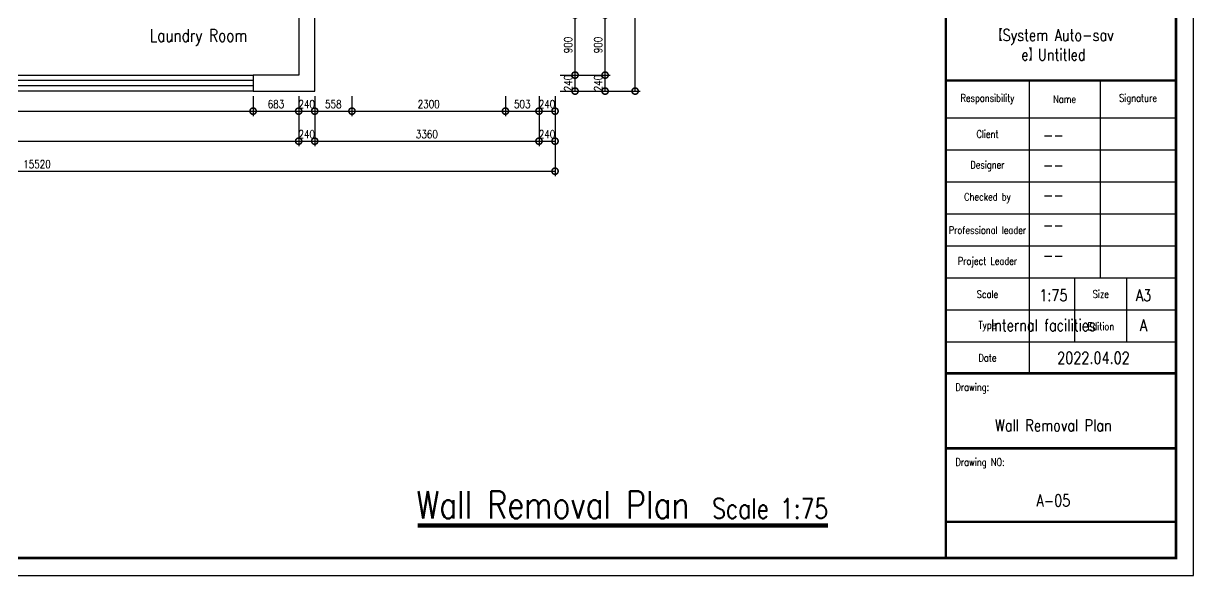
# Model space of a CAD drawing. Header units: millimetres. Extents: x 0 to 211505, y 0 to 22276.
# Drawn here: x 49972 to 67502, y 0 to 8272 of the extents above; entities that cross this region are included whole.
import ezdxf
from ezdxf.enums import TextEntityAlignment as Align

# ---------------------------------------------------------------- set-up
doc = ezdxf.new("R2010")
doc.units = ezdxf.units.MM
for name, color, linetype in [('P-墙体', 160, 'Continuous'), ('P-房间名', 2, 'Continuous'), ('P-标注', 44, 'Continuous'), ('P-玻璃窗', 136, 'Continuous'), ('V-文字', 50, 'Continuous')]:
    doc.layers.add(name, color=color, linetype=linetype)
doc.styles.add('标准', font='simplex.shx', dxfattribs={"width": 0.8, "bigfont": 'gbcbig.shx'})
doc.dimstyles.new('sjj_1-075', dxfattribs={"dimscale": 75, "dimtxt": 1.6, "dimasz": 2.5, "dimexe": 1, "dimexo": 1, "dimgap": 0.6, "dimtad": 1, "dimdec": 0, "dimzin": 12, "dimdsep": 46, "dimtxsty": '标准', "dimblk": 'DOTSMALL', "dimblk1": 'DOTSMALL', "dimblk2": 'DOTSMALL', "dimcen": 0.125, "dimclrd": 3, "dimclre": 3, "dimclrt": 14, "dimadec": 0, "dimazin": 0, "dimtfac": 1, "dimtdec": 0, "dimtix": 1, "dimtmove": 2, "dimatfit": 3, "dimldrblk": 'DOTSMALL', "dimfxl": 6, "dimfxlon": 1, "dimtvp": 1, "dimtolj": 1, "dimtzin": 0, "dimarcsym": 0})

# ---------------------------------------------------------------- blocks, each defined once
blk = doc.blocks.new('_DotSmall')
at = {"color": 0, "linetype": 'ByBlock', "const_width": 0.5}
blk.add_lwpolyline([(-0.0625, 0, 1), (0.0625, 0, 1)], format="xyb", close=True, dxfattribs=at)
blk = doc.blocks.new('*D1407')
at = {"layer": 'DEFPOINTS', "color": 0}
for p in [(58686, 18168), (59136, 18168), (58686, 7258)]:
    blk.add_point(p, dxfattribs=at)
at = {"layer": 'P-标注', "color": 3, "lineweight": -2}
for p, q in [((58761, 18168), (59211, 18168)), ((59136, 7258), (59136, 18168)), ((58761, 7258), (59211, 7258))]:
    blk.add_line(p, q, dxfattribs=at)
at = {"layer": 'P-标注', "color": 3, "lineweight": -2, "xscale": 187.5, "yscale": 187.5, "zscale": 187.5}
for p, rotation in [((59136, 18168), 89.99998127603168), ((59136, 7258), 269.9999812760316)]:
    blk.add_blockref('_DotSmall', p, dxfattribs=dict(at, rotation=rotation))
at = {"layer": 'P-标注', "color": 14, "insert": (59031, 12713), "char_height": 120, "attachment_point": 5, "rotation": 90, "style": '标准'}
blk.add_mtext('\\A1;10910', dxfattribs=at)
blk = doc.blocks.new('*D1408')
at = {"layer": 'DEFPOINTS', "color": 0}
for p in [(42416, 6508), (57936, 6508), (57936, 6058)]:
    blk.add_point(p, dxfattribs=at)
at = {"layer": 'P-标注', "color": 3, "lineweight": -2}
for p, q in [((42416, 6433), (42416, 5983)), ((57936, 6433), (57936, 5983)), ((42416, 6058), (57936, 6058))]:
    blk.add_line(p, q, dxfattribs=at)
at = {"layer": 'P-标注', "color": 3, "lineweight": -2, "xscale": 187.5, "yscale": 187.5, "zscale": 187.5, "rotation": 180}
blk.add_blockref('_DotSmall', (42416, 6058), dxfattribs=at)
at = {"layer": 'P-标注', "color": 3, "lineweight": -2, "xscale": 187.5, "yscale": 187.5, "zscale": 187.5}
blk.add_blockref('_DotSmall', (57936, 6058), dxfattribs=at)
at = {"layer": 'P-标注', "color": 14, "insert": (50176, 6163), "char_height": 120, "attachment_point": 5, "style": '标准'}
blk.add_mtext('\\A1;15520', dxfattribs=at)
blk = doc.blocks.new('*D1426')
at = {"layer": 'DEFPOINTS', "color": 0}
for p in [(58236, 7498), (58686, 7498), (58236, 7258)]:
    blk.add_point(p, dxfattribs=at)
at = {"layer": 'P-标注', "color": 3, "lineweight": -2}
for p, q in [((58311, 7498), (58761, 7498)), ((58686, 7258), (58686, 7498)), ((58311, 7258), (58761, 7258))]:
    blk.add_line(p, q, dxfattribs=at)
at = {"layer": 'P-标注', "color": 3, "lineweight": -2, "xscale": 187.5, "yscale": 187.5, "zscale": 187.5}
for p, rotation in [((58686, 7498), 269.9999812760311), ((58686, 7258), 89.99998127603108)]:
    blk.add_blockref('_DotSmall', p, dxfattribs=dict(at, rotation=rotation))
at = {"layer": 'P-标注', "color": 14, "insert": (58581, 7378), "char_height": 120, "attachment_point": 5, "rotation": 90, "style": '标准'}
blk.add_mtext('\\A1;240', dxfattribs=at)
blk = doc.blocks.new('*D1427')
at = {"layer": 'DEFPOINTS', "color": 0}
for p in [(58236, 8398), (58686, 8398), (58236, 7498)]:
    blk.add_point(p, dxfattribs=at)
at = {"layer": 'P-标注', "color": 3, "lineweight": -2}
for p, q in [((58311, 8398), (58761, 8398)), ((58686, 7498), (58686, 8398)), ((58311, 7498), (58761, 7498))]:
    blk.add_line(p, q, dxfattribs=at)
at = {"layer": 'P-标注', "color": 3, "lineweight": -2, "xscale": 187.5, "yscale": 187.5, "zscale": 187.5}
for p, rotation in [((58686, 8398), 89.99998127603155), ((58686, 7498), 269.9999812760315)]:
    blk.add_blockref('_DotSmall', p, dxfattribs=dict(at, rotation=rotation))
at = {"layer": 'P-标注', "color": 14, "insert": (58581, 7948), "char_height": 120, "attachment_point": 5, "rotation": 90, "style": '标准'}
blk.add_mtext('\\A1;900', dxfattribs=at)
blk = doc.blocks.new('*D1439')
at = {"layer": 'DEFPOINTS', "color": 0}
for p in [(45096, 6958), (54096, 6958), (54096, 6508)]:
    blk.add_point(p, dxfattribs=at)
at = {"layer": 'P-标注', "color": 3, "lineweight": -2}
for p, q in [((45096, 6883), (45096, 6433)), ((54096, 6883), (54096, 6433)), ((45096, 6508), (54096, 6508))]:
    blk.add_line(p, q, dxfattribs=at)
at = {"layer": 'P-标注', "color": 3, "lineweight": -2, "xscale": 187.5, "yscale": 187.5, "zscale": 187.5, "rotation": 180}
blk.add_blockref('_DotSmall', (45096, 6508), dxfattribs=at)
at = {"layer": 'P-标注', "color": 3, "lineweight": -2, "xscale": 187.5, "yscale": 187.5, "zscale": 187.5}
blk.add_blockref('_DotSmall', (54096, 6508), dxfattribs=at)
at = {"layer": 'P-标注', "color": 14, "insert": (49596, 6613), "char_height": 120, "attachment_point": 5, "style": '标准'}
blk.add_mtext('\\A1;9000', dxfattribs=at)
blk = doc.blocks.new('*D1440')
at = {"layer": 'DEFPOINTS', "color": 0}
for p in [(54096, 6958), (54336, 6958), (54336, 6508)]:
    blk.add_point(p, dxfattribs=at)
at = {"layer": 'P-标注', "color": 3, "lineweight": -2}
for p, q in [((54096, 6883), (54096, 6433)), ((54336, 6883), (54336, 6433)), ((54096, 6508), (54336, 6508))]:
    blk.add_line(p, q, dxfattribs=at)
at = {"layer": 'P-标注', "color": 3, "lineweight": -2, "xscale": 187.5, "yscale": 187.5, "zscale": 187.5}
blk.add_blockref('_DotSmall', (54096, 6508), dxfattribs=at)
at = {"layer": 'P-标注', "color": 3, "lineweight": -2, "xscale": 187.5, "yscale": 187.5, "zscale": 187.5, "rotation": 180}
blk.add_blockref('_DotSmall', (54336, 6508), dxfattribs=at)
at = {"layer": 'P-标注', "color": 14, "insert": (54216, 6613), "char_height": 120, "attachment_point": 5, "style": '标准'}
blk.add_mtext('\\A1;240', dxfattribs=at)
blk = doc.blocks.new('*D1441')
at = {"layer": 'DEFPOINTS', "color": 0}
for p in [(54336, 6958), (57696, 6958), (57696, 6508)]:
    blk.add_point(p, dxfattribs=at)
at = {"layer": 'P-标注', "color": 3, "lineweight": -2}
for p, q in [((54336, 6883), (54336, 6433)), ((57696, 6883), (57696, 6433)), ((54336, 6508), (57696, 6508))]:
    blk.add_line(p, q, dxfattribs=at)
at = {"layer": 'P-标注', "color": 3, "lineweight": -2, "xscale": 187.5, "yscale": 187.5, "zscale": 187.5, "rotation": 180}
blk.add_blockref('_DotSmall', (54336, 6508), dxfattribs=at)
at = {"layer": 'P-标注', "color": 3, "lineweight": -2, "xscale": 187.5, "yscale": 187.5, "zscale": 187.5}
blk.add_blockref('_DotSmall', (57696, 6508), dxfattribs=at)
at = {"layer": 'P-标注', "color": 14, "insert": (56016, 6613), "char_height": 120, "attachment_point": 5, "style": '标准'}
blk.add_mtext('\\A1;3360', dxfattribs=at)
blk = doc.blocks.new('*D1442')
at = {"layer": 'DEFPOINTS', "color": 0}
for p in [(57696, 6958), (57936, 6958), (57936, 6508)]:
    blk.add_point(p, dxfattribs=at)
at = {"layer": 'P-标注', "color": 3, "lineweight": -2}
for p, q in [((57696, 6883), (57696, 6433)), ((57936, 6883), (57936, 6433)), ((57696, 6508), (57936, 6508))]:
    blk.add_line(p, q, dxfattribs=at)
at = {"layer": 'P-标注', "color": 3, "lineweight": -2, "xscale": 187.5, "yscale": 187.5, "zscale": 187.5}
blk.add_blockref('_DotSmall', (57696, 6508), dxfattribs=at)
at = {"layer": 'P-标注', "color": 3, "lineweight": -2, "xscale": 187.5, "yscale": 187.5, "zscale": 187.5, "rotation": 180}
blk.add_blockref('_DotSmall', (57936, 6508), dxfattribs=at)
at = {"layer": 'P-标注', "color": 14, "insert": (57816, 6613), "char_height": 120, "attachment_point": 5, "style": '标准'}
blk.add_mtext('\\A1;240', dxfattribs=at)
blk = doc.blocks.new('*D1470')
at = {"layer": 'DEFPOINTS', "color": 0}
for p in [(57936, 7498), (58236, 7498), (57936, 7258)]:
    blk.add_point(p, dxfattribs=at)
at = {"layer": 'P-标注', "color": 3, "lineweight": -2}
for p, q in [((58011, 7498), (58311, 7498)), ((58236, 7258), (58236, 7498)), ((58011, 7258), (58311, 7258))]:
    blk.add_line(p, q, dxfattribs=at)
at = {"layer": 'P-标注', "color": 3, "lineweight": -2, "xscale": 187.5, "yscale": 187.5, "zscale": 187.5}
for p, rotation in [((58236, 7498), 269.9999812760311), ((58236, 7258), 89.99998127603108)]:
    blk.add_blockref('_DotSmall', p, dxfattribs=dict(at, rotation=rotation))
at = {"layer": 'P-标注', "color": 14, "insert": (58131, 7378), "char_height": 120, "attachment_point": 5, "rotation": 90, "style": '标准'}
blk.add_mtext('\\A1;240', dxfattribs=at)
blk = doc.blocks.new('*D1471')
at = {"layer": 'DEFPOINTS', "color": 0}
for p in [(57936, 8398), (58236, 8398), (57936, 7498)]:
    blk.add_point(p, dxfattribs=at)
at = {"layer": 'P-标注', "color": 3, "lineweight": -2}
for p, q in [((58011, 8398), (58311, 8398)), ((58236, 7498), (58236, 8398)), ((58011, 7498), (58311, 7498))]:
    blk.add_line(p, q, dxfattribs=at)
at = {"layer": 'P-标注', "color": 3, "lineweight": -2, "xscale": 187.5, "yscale": 187.5, "zscale": 187.5}
for p, rotation in [((58236, 8398), 89.99998127603155), ((58236, 7498), 269.9999812760315)]:
    blk.add_blockref('_DotSmall', p, dxfattribs=dict(at, rotation=rotation))
at = {"layer": 'P-标注', "color": 14, "insert": (58131, 7948), "char_height": 120, "attachment_point": 5, "rotation": 90, "style": '标准'}
blk.add_mtext('\\A1;900', dxfattribs=at)
blk = doc.blocks.new('*D1484')
at = {"layer": 'DEFPOINTS', "color": 0}
for p in [(45815, 7258), (53413, 7258), (53413, 6958)]:
    blk.add_point(p, dxfattribs=at)
at = {"layer": 'P-标注', "color": 3, "lineweight": -2}
for p, q in [((45815, 7183), (45815, 6883)), ((53413, 7183), (53413, 6883)), ((45815, 6958), (53413, 6958))]:
    blk.add_line(p, q, dxfattribs=at)
at = {"layer": 'P-标注', "color": 3, "lineweight": -2, "xscale": 187.5, "yscale": 187.5, "zscale": 187.5, "rotation": 180}
blk.add_blockref('_DotSmall', (45815, 6958), dxfattribs=at)
at = {"layer": 'P-标注', "color": 3, "lineweight": -2, "xscale": 187.5, "yscale": 187.5, "zscale": 187.5}
blk.add_blockref('_DotSmall', (53413, 6958), dxfattribs=at)
at = {"layer": 'P-标注', "color": 14, "insert": (49614, 7063), "char_height": 120, "attachment_point": 5, "style": '标准'}
blk.add_mtext('\\A1;7599', dxfattribs=at)
blk = doc.blocks.new('*D1485')
at = {"layer": 'DEFPOINTS', "color": 0}
for p in [(53413, 7258), (54096, 7258), (54096, 6958)]:
    blk.add_point(p, dxfattribs=at)
at = {"layer": 'P-标注', "color": 3, "lineweight": -2}
for p, q in [((53413, 7183), (53413, 6883)), ((54096, 7183), (54096, 6883)), ((53413, 6958), (54096, 6958))]:
    blk.add_line(p, q, dxfattribs=at)
at = {"layer": 'P-标注', "color": 3, "lineweight": -2, "xscale": 187.5, "yscale": 187.5, "zscale": 187.5, "rotation": 180}
blk.add_blockref('_DotSmall', (53413, 6958), dxfattribs=at)
at = {"layer": 'P-标注', "color": 3, "lineweight": -2, "xscale": 187.5, "yscale": 187.5, "zscale": 187.5}
blk.add_blockref('_DotSmall', (54096, 6958), dxfattribs=at)
at = {"layer": 'P-标注', "color": 14, "insert": (53755, 7063), "char_height": 120, "attachment_point": 5, "style": '标准'}
blk.add_mtext('\\A1;683', dxfattribs=at)
blk = doc.blocks.new('*D1486')
at = {"layer": 'DEFPOINTS', "color": 0}
for p in [(54096, 7258), (54336, 7258), (54336, 6958)]:
    blk.add_point(p, dxfattribs=at)
at = {"layer": 'P-标注', "color": 3, "lineweight": -2}
for p, q in [((54096, 7183), (54096, 6883)), ((54336, 7183), (54336, 6883)), ((54096, 6958), (54336, 6958))]:
    blk.add_line(p, q, dxfattribs=at)
at = {"layer": 'P-标注', "color": 3, "lineweight": -2, "xscale": 187.5, "yscale": 187.5, "zscale": 187.5}
blk.add_blockref('_DotSmall', (54096, 6958), dxfattribs=at)
at = {"layer": 'P-标注', "color": 3, "lineweight": -2, "xscale": 187.5, "yscale": 187.5, "zscale": 187.5, "rotation": 180}
blk.add_blockref('_DotSmall', (54336, 6958), dxfattribs=at)
at = {"layer": 'P-标注', "color": 14, "insert": (54216, 7063), "char_height": 120, "attachment_point": 5, "style": '标准'}
blk.add_mtext('\\A1;240', dxfattribs=at)
blk = doc.blocks.new('*D1487')
at = {"layer": 'DEFPOINTS', "color": 0}
for p in [(54336, 7258), (54894, 7258), (54894, 6958)]:
    blk.add_point(p, dxfattribs=at)
at = {"layer": 'P-标注', "color": 3, "lineweight": -2}
for p, q in [((54336, 7183), (54336, 6883)), ((54894, 7183), (54894, 6883)), ((54336, 6958), (54894, 6958))]:
    blk.add_line(p, q, dxfattribs=at)
at = {"layer": 'P-标注', "color": 3, "lineweight": -2, "xscale": 187.5, "yscale": 187.5, "zscale": 187.5, "rotation": 180}
blk.add_blockref('_DotSmall', (54336, 6958), dxfattribs=at)
at = {"layer": 'P-标注', "color": 3, "lineweight": -2, "xscale": 187.5, "yscale": 187.5, "zscale": 187.5}
blk.add_blockref('_DotSmall', (54894, 6958), dxfattribs=at)
at = {"layer": 'P-标注', "color": 14, "insert": (54615, 7063), "char_height": 120, "attachment_point": 5, "style": '标准'}
blk.add_mtext('\\A1;558', dxfattribs=at)
blk = doc.blocks.new('*D1488')
at = {"layer": 'DEFPOINTS', "color": 0}
for p in [(54894, 7258), (57193, 7258), (57193, 6958)]:
    blk.add_point(p, dxfattribs=at)
at = {"layer": 'P-标注', "color": 3, "lineweight": -2}
for p, q in [((54894, 7183), (54894, 6883)), ((57193, 7183), (57193, 6883)), ((54894, 6958), (57193, 6958))]:
    blk.add_line(p, q, dxfattribs=at)
at = {"layer": 'P-标注', "color": 3, "lineweight": -2, "xscale": 187.5, "yscale": 187.5, "zscale": 187.5, "rotation": 180}
blk.add_blockref('_DotSmall', (54894, 6958), dxfattribs=at)
at = {"layer": 'P-标注', "color": 3, "lineweight": -2, "xscale": 187.5, "yscale": 187.5, "zscale": 187.5}
blk.add_blockref('_DotSmall', (57193, 6958), dxfattribs=at)
at = {"layer": 'P-标注', "color": 14, "insert": (56044, 7063), "char_height": 120, "attachment_point": 5, "style": '标准'}
blk.add_mtext('\\A1;2300', dxfattribs=at)
blk = doc.blocks.new('*D1489')
at = {"layer": 'DEFPOINTS', "color": 0}
for p in [(57193, 7258), (57696, 7258), (57696, 6958)]:
    blk.add_point(p, dxfattribs=at)
at = {"layer": 'P-标注', "color": 3, "lineweight": -2}
for p, q in [((57193, 7183), (57193, 6883)), ((57696, 7183), (57696, 6883)), ((57193, 6958), (57696, 6958))]:
    blk.add_line(p, q, dxfattribs=at)
at = {"layer": 'P-标注', "color": 3, "lineweight": -2, "xscale": 187.5, "yscale": 187.5, "zscale": 187.5, "rotation": 180}
blk.add_blockref('_DotSmall', (57193, 6958), dxfattribs=at)
at = {"layer": 'P-标注', "color": 3, "lineweight": -2, "xscale": 187.5, "yscale": 187.5, "zscale": 187.5}
blk.add_blockref('_DotSmall', (57696, 6958), dxfattribs=at)
at = {"layer": 'P-标注', "color": 14, "insert": (57445, 7063), "char_height": 120, "attachment_point": 5, "style": '标准'}
blk.add_mtext('\\A1;503', dxfattribs=at)
blk = doc.blocks.new('*D1490')
at = {"layer": 'DEFPOINTS', "color": 0}
for p in [(57696, 7258), (57936, 7258), (57936, 6958)]:
    blk.add_point(p, dxfattribs=at)
at = {"layer": 'P-标注', "color": 3, "lineweight": -2}
for p, q in [((57696, 7183), (57696, 6883)), ((57936, 7183), (57936, 6883)), ((57696, 6958), (57936, 6958))]:
    blk.add_line(p, q, dxfattribs=at)
at = {"layer": 'P-标注', "color": 3, "lineweight": -2, "xscale": 187.5, "yscale": 187.5, "zscale": 187.5}
blk.add_blockref('_DotSmall', (57696, 6958), dxfattribs=at)
at = {"layer": 'P-标注', "color": 3, "lineweight": -2, "xscale": 187.5, "yscale": 187.5, "zscale": 187.5, "rotation": 180}
blk.add_blockref('_DotSmall', (57936, 6958), dxfattribs=at)
at = {"layer": 'P-标注', "color": 14, "insert": (57816, 7063), "char_height": 120, "attachment_point": 5, "style": '标准'}
blk.add_mtext('\\A1;240', dxfattribs=at)
blk = doc.blocks.new('home_blk_121')
at = {"layer": 'P-玻璃窗'}
blk.add_lwpolyline([(203237.118834, 18545), (195638.464126, 18545), (195638.464126, 18785), (203237.118834, 18785)], close=True, dxfattribs=at)
for points in [[(203237.118834, 18705), (195638.464126, 18705)], [(203237.118834, 18625), (195638.464126, 18625)]]:
    blk.add_lwpolyline(points, dxfattribs=at)
blk = doc.blocks.new('title_block_a3')
at = {"color": 142}
for p, q in [((420, 0), (420, 297)), ((387.15, 98.9), (387.15, 40.4)), ((401.32, 98.9), (401.32, 59.4)), ((416.5, 91.4), (370.5, 91.4)), ((416.5, 85), (370.5, 85)), ((416.5, 78.6), (370.5, 78.6)), ((416.5, 72.2), (370.5, 72.2)), ((416.5, 65.8), (370.5, 65.8)), ((416.5, 59.4), (370.5, 59.4)), ((396.28, 46.77), (396.28, 59.4)), ((406.66, 46.77), (406.66, 59.4)), ((416.5, 53), (370.5, 53)), ((416.5, 46.6), (370.5, 46.6)), ((416.5, 40.4), (370.5, 40.4)), ((0, 0), (420, 0))]:
    blk.add_line(p, q, dxfattribs=at)
at = {"color": 142, "const_width": 0.5}
blk.add_lwpolyline([(3.5, 293.5), (416.5, 293.5), (416.5, 3.5), (3.5, 3.5)], close=True, dxfattribs=at)
at = {"color": 142, "ltscale": 2, "const_width": 0.5}
blk.add_lwpolyline([(370.5, 293.5), (370.5, 3.5)], dxfattribs=at)
at = {"color": 142, "const_width": 0.5}
for points in [[(370.5, 98.9), (416.5, 98.9)], [(370.43, 40.4), (416.5, 40.4)], [(370.5, 25.43), (416.5, 25.43)], [(370.5, 10.75), (416.5, 10.75)]]:
    blk.add_lwpolyline(points, dxfattribs=at)
at = {"color": 142, "ltscale": 2, "char_height": 1.5, "style": '标准'}
for s, insert, width, attachment_point in [('Responsibility', (378.83, 95.15), 16.6528, 5), ('Name', (394.24, 95.15), 14.1701, 5), ('Signature', (408.91, 95.15), 15.1772, 5), ('Client', (378.83, 88.2), 16.6528, 5), ('Designer ', (378.83, 81.8), 16.6528, 5), ('Checked by ', (378.83, 75.4), 16.6528, 5), ('Professional leader ', (378.83, 69), 16.6528, 5), ('Project Leader', (378.83, 62.6), 16.6528, 5), ('Scale', (378.83, 56.2), 16.6528, 5), ('Size', (401.47, 56.24), 10.3772, 5), ('Type', (378.83, 49.8), 16.6528, 5), ('Edition', (401.47, 49.8), 10.3772, 5), ('Date', (378.83, 43.5), 16.6528, 5), ('Drawing:', (372.44, 38.4), 44, 1), ('Drawing NO: ', (372.44, 23.43), 43.9606, 1)]:
    blk.add_mtext(s, dxfattribs=dict(at, insert=insert, width=width, attachment_point=attachment_point))
blk = doc.blocks.new('sjj_图纸名称3')
at = {"color": 142, "const_width": 0.885}
blk.add_lwpolyline([(0, 0), (82, 0)], dxfattribs=at)
at = {"color": 51, "style": '标准', "width": 0.8, "flags": 8}
blk.add_attdef('t_图纸标题', (-0.19, 1.39), '', height=5.5, dxfattribs=at)
at = {"color": 51, "style": '标准', "width": 0.8}
blk.add_attdef('t_标题比例', text='', height=4, dxfattribs=at).set_placement((82, 1.39), align=Align.RIGHT)

msp = doc.modelspace()

# ---------------------------------------------------------------- linework, layer by layer
at = {"layer": 'P-墙体'}
for p, q in [((54336.3, 7257.8), (54336.3, 8997.8)), ((54096.3, 8397.8), (54096.3, 7497.8)), ((54096.3, 7497.8), (53413.4, 7497.8)), ((53413.4, 7497.8), (53413.4, 7257.8)), ((53413.4, 7257.8), (54336.3, 7257.8))]:
    msp.add_line(p, q, dxfattribs=at)

# ---------------------------------------------------------------- block references
at = {"color": 0, "linetype": 'ByBlock', "xscale": 75.00187504687618, "yscale": 75.00187504687618, "zscale": 75.00187504687618}
msp.add_blockref('title_block_a3', (36000.9, 0), dxfattribs=at)
at = {"layer": 'P-玻璃窗', "color": 0, "linetype": 'ByBlock'}
msp.add_blockref('home_blk_121', (-149823.7, -11287.2), dxfattribs=at)
at = {"layer": 'V-文字', "color": 0, "linetype": 'ByBlock', "xscale": 75.00187504687618, "yscale": 75.00187504687618, "zscale": 75.00187504687618}
msp.add_blockref('sjj_图纸名称3', (55876.4, 750), dxfattribs=at).add_auto_attribs({'t_图纸标题': 'Wall Removal Plan', 't_标题比例': 'Scale 1:75'})

# ---------------------------------------------------------------- texts
at = {"layer": 'P-房间名', "insert": (52596.3, 8060.3), "char_height": 187.5, "attachment_point": 5, "style": '标准'}
msp.add_mtext('Laundry Room', dxfattribs=at)
at = {"layer": 'V-文字', "attachment_point": 5, "style": '标准'}
for s, insert, char_height in [('【System Auto-sav\\Pe】Untitled', (65401.6, 7950.2), 176.254), ('--', (65401.6, 6600.2), 176.25), ('--', (65401.6, 6150.2), 176.25), ('--', (65401.6, 5700.1), 176.25), ('--', (65401.6, 5250.1), 176.25), ('--', (65401.6, 4800.1), 176.25), ('1:75', (65401.6, 4200.1), 176.25), ('A3', (66751.7, 4200.1), 176.25), ('Internal facilities', (65251.6, 3750.1), 176.254), ('A', (66751.7, 3750.1), 176.3), ('2022.04.02', (66001.7, 3262.6), 176.25), ('Wall Removal Plan', (65401.6, 2250.1), 176.254), ('A-05', (65401.6, 1125), 176.25)]:
    msp.add_mtext(s, dxfattribs=dict(at, insert=insert, char_height=char_height))

# ---------------------------------------------------------------- dimensions: what is measured, and where the dimension line sits
at = {"layer": 'P-标注'}
for base, p1, p2, picture, middle in [((59136.3, 18167.8), (58686.3, 7257.8), (58686.3, 18167.8), '*D1407', (59031.3, 12712.8)), ((58236.3, 8397.8), (57936.3, 7497.8), (57936.3, 8397.8), '*D1471', (58131.3, 7947.8)), ((58686.3, 8397.8), (58236.3, 7497.8), (58236.3, 8397.8), '*D1427', (58581.3, 7947.8)), ((58236.3, 7497.8), (57936.3, 7257.8), (57936.3, 7497.8), '*D1470', (58131.3, 7377.8)), ((58686.3, 7497.8), (58236.3, 7257.8), (58236.3, 7497.8), '*D1426', (58581.3, 7377.8))]:
    dim = msp.add_linear_dim(base=base, p1=p1, p2=p2, angle=89.99998, dimstyle='sjj_1-075', dxfattribs=at)
    dim.commit()
    dim.dimension.update_dxf_attribs({"geometry": picture, "text_midpoint": middle})
for base, p1, p2, picture, middle in [((53413.4, 6957.8), (45814.7, 7257.8), (53413.4, 7257.8), '*D1484', (49614, 7062.8)), ((54096.3, 6957.8), (53413.4, 7257.8), (54096.3, 7257.8), '*D1485', (53754.8, 7062.8)), ((54336.3, 6957.8), (54096.3, 7257.8), (54336.3, 7257.8), '*D1486', (54216.3, 7062.8)), ((54893.788, 6957.8178), (54336.2544, 7257.8178), (54893.788, 7257.8178), '*D1487', (54615.0212, 7062.8178)), ((57193.3284, 6957.8178), (54893.788, 7257.8178), (57193.3284, 7257.8178), '*D1488', (56043.5582, 7062.8178)), ((57696.3, 6957.8), (57193.3, 7257.8), (57696.3, 7257.8), '*D1489', (57444.8, 7062.8)), ((57936.3, 6957.8), (57696.3, 7257.8), (57936.3, 7257.8), '*D1490', (57816.3, 7062.8)), ((54096.3, 6507.8), (45096.3, 6957.8), (54096.3, 6957.8), '*D1439', (49596.3, 6612.8)), ((54336.3, 6507.8), (54096.3, 6957.8), (54336.3, 6957.8), '*D1440', (54216.3, 6612.8)), ((57696.3, 6507.8), (54336.3, 6957.8), (57696.3, 6957.8), '*D1441', (56016.3, 6612.8)), ((57936.3, 6507.8), (57696.3, 6957.8), (57936.3, 6957.8), '*D1442', (57816.3, 6612.8)), ((57936.3, 6057.8), (42416.3, 6507.8), (57936.3, 6507.8), '*D1408', (50176.3, 6162.8))]:
    dim = msp.add_linear_dim(base=base, p1=p1, p2=p2, dimstyle='sjj_1-075', dxfattribs=at)
    dim.commit()
    dim.dimension.update_dxf_attribs({"geometry": picture, "text_midpoint": middle})

doc.saveas('drawing.dxf')
